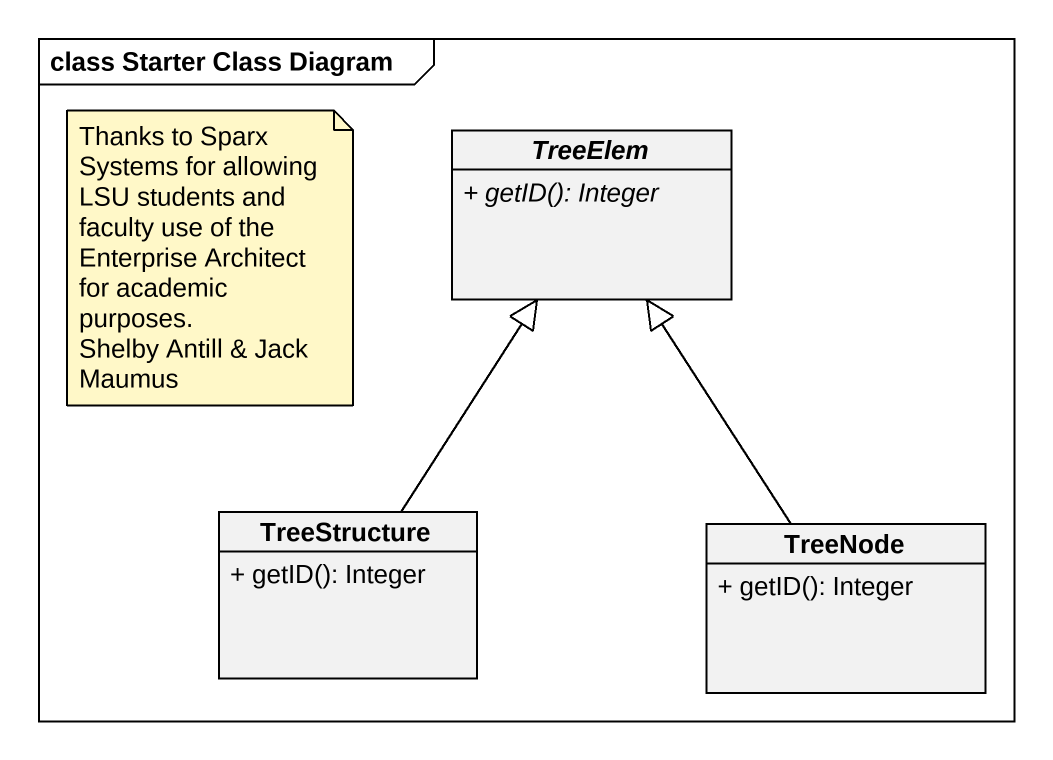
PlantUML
@startuml
mainframe class Starter Class Diagram
hide circle
hide empty members
skinparam classAttributeIconSize 0
abstract class TreeElem {
  {abstract} + getID(): Integer
}
class TreeStructure {
  + getID(): Integer
}
class TreeNode {
  + getID(): Integer
}
TreeStructure -up-|> TreeElem
TreeNode -up-|> TreeElem
note as N1
  Thanks to Sparx Systems for allowing LSU students and faculty use of the Enterprise Architect for academic purposes.
  Shelby Antill & Jack Maumus
end note
@enduml
